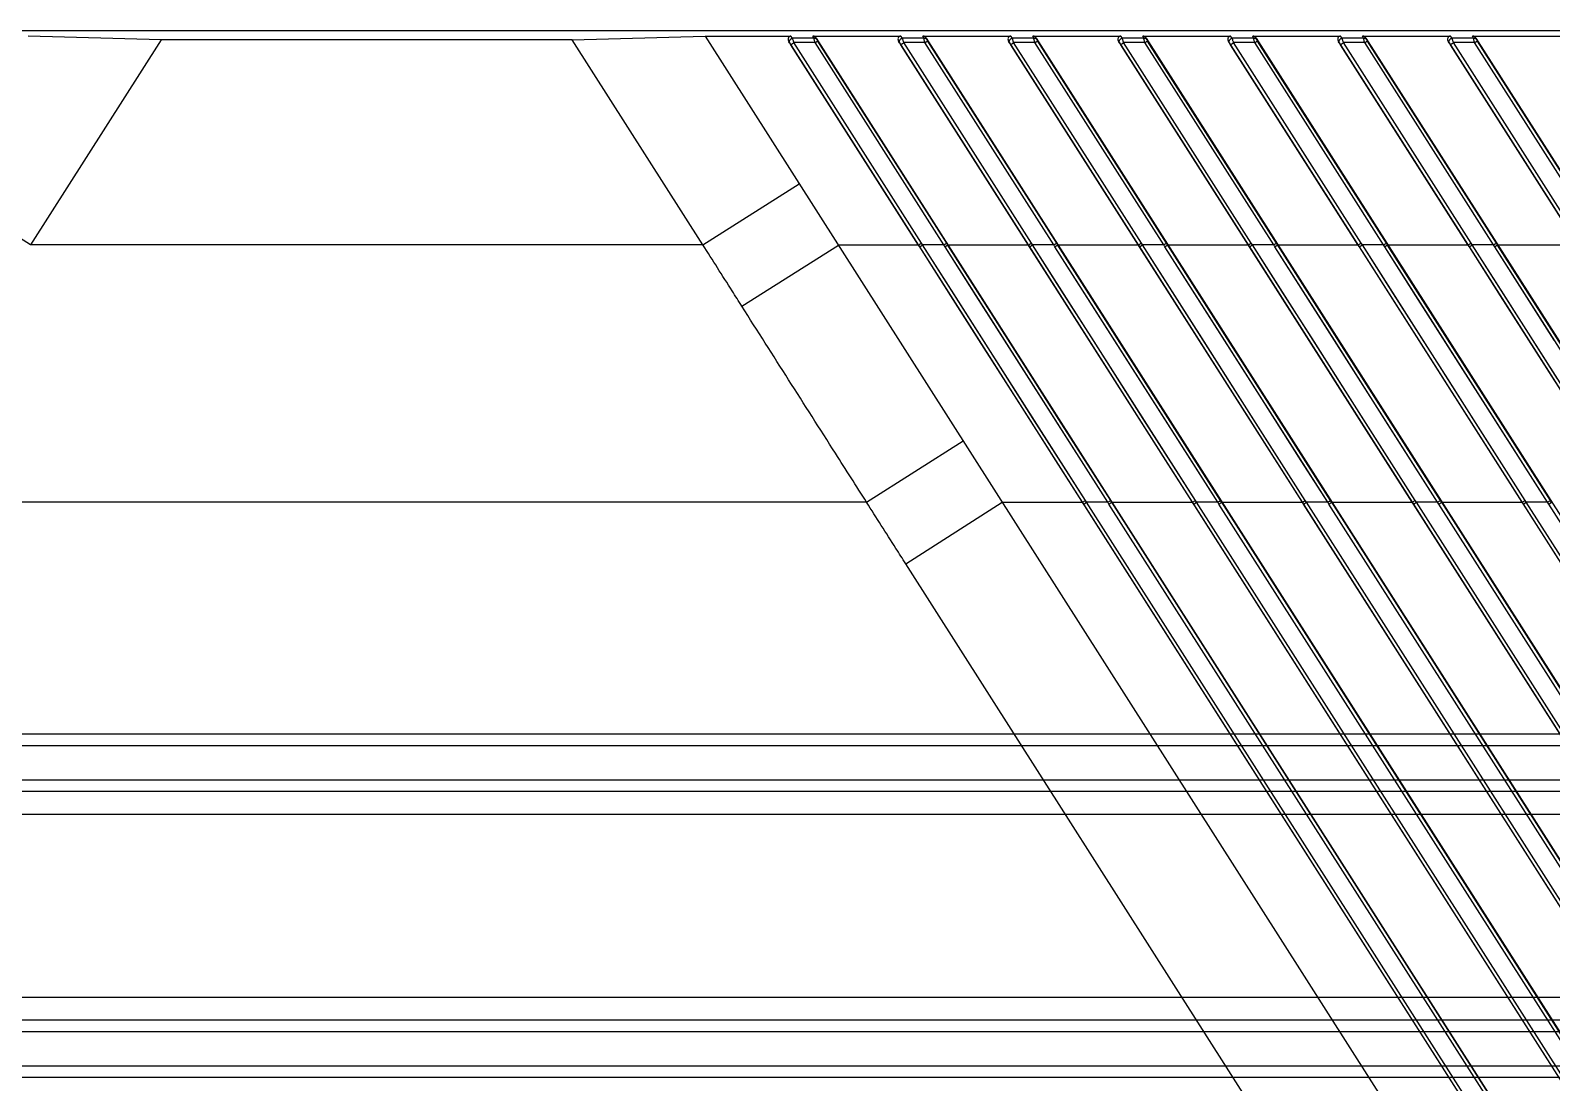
# Model space of a CAD drawing. Header units: millimetres. Extents: x 1409 to 26878, y 589 to 5187.
# Drawn here: x 17548.9 to 17681.8, y 3845.7 to 3937.6 of the extents above; entities that cross this region are included whole.
import ezdxf

# ---------------------------------------------------------------- set-up
doc = ezdxf.new("R2010")
doc.units = ezdxf.units.MM
doc.layers.add('02___PRT_ALL_AXES', color=7, linetype='Continuous')

# ---------------------------------------------------------------- blocks, each defined once
blk = doc.blocks.new('WRSF')
at = {"color": 114, "linetype": 'Continuous', "true_color": 0x139b48}
for p, q in [((12832.07, 6322.06), (12278.07, 6322.06)), ((12832.07, 6317.06), (12278.07, 6317.06)), ((12832.07, 6315.06), (12278.07, 6315.06)), ((12832.07, 6299.06), (12278.07, 6299.06)), ((12832.07, 6297.06), (12278.07, 6297.06)), ((12832.07, 6292.06), (12278.07, 6292.06))]:
    blk.add_line(p, q, dxfattribs=at)
at = {"layer": '02___PRT_ALL_AXES', "color": 114, "linetype": 'Continuous', "true_color": 0x139b48}
for p, q in [((12828.1, 6321.06), (12282.04, 6321.06)), ((12828.1, 6318.06), (12282.04, 6318.06)), ((12828.1, 6296.06), (12282.04, 6296.06)), ((12828.1, 6293.06), (12282.04, 6293.06))]:
    blk.add_line(p, q, dxfattribs=at)
blk = doc.blocks.new('*U71')
blk.add_blockref('WRSF', (-12547.57, -6214.33))
blk = doc.blocks.new('*U72')
at = {"color": 0, "linetype": 'ByBlock', "lineweight": -2, "transparency": 16777216}
blk.add_blockref('*U71', (2400, 0), dxfattribs=at)
blk = doc.blocks.new('1111')
at = {"color": 7, "linetype": 'Continuous'}
for p, q in [((16002.78, 7051.63), (16602.78, 7051.63)), ((16358.16, 7050.82), (16346.53, 7051.13)), ((16358.16, 7050.82), (16346.73, 7032.89)), ((16394.05, 7050.82), (16358.16, 7050.82)), ((16394.05, 7050.82), (16405.68, 7051.13)), ((16405.48, 7032.89), (16394.05, 7050.82)), ((16405.68, 7051.13), (16413.17, 7051.13)), ((16405.68, 7051.13), (16600.5, 6745.32)), ((16413, 7050.62), (16601.68, 6754.46)), ((16413.06, 7050.54), (16413, 7050.62)), ((16413.31, 7050.96), (16413.17, 7051.13)), ((16424.33, 7032.87), (16413.17, 7050.38)), ((16415.19, 7050.96), (16413.31, 7050.96)), ((16415.28, 7050.56), (16413.43, 7050.56)), ((16424.58, 7033.05), (16413.43, 7050.56)), ((16415.1, 7051.13), (16422.78, 7051.13)), ((16415.19, 7050.96), (16415.1, 7051.13)), ((16426.54, 7032.89), (16415.28, 7050.56)), ((16415.44, 7050.86), (16415.39, 7050.96)), ((16415.39, 7050.96), (16602.2, 6757.73)), ((16426.79, 7033.03), (16415.53, 7050.7)), ((16422.67, 7050.54), (16422.6, 7050.62)), ((16422.6, 7050.62), (16601.68, 6769.53)), ((16422.92, 7050.96), (16422.78, 7051.13)), ((16433.93, 7032.87), (16422.78, 7050.38)), ((16424.79, 7050.96), (16422.92, 7050.96)), ((16424.88, 7050.56), (16423.03, 7050.56)), ((16434.18, 7033.05), (16423.03, 7050.56)), ((16424.71, 7051.13), (16432.38, 7051.13)), ((16424.79, 7050.96), (16424.71, 7051.13)), ((16436.14, 7032.89), (16424.88, 7050.56)), ((16425.04, 7050.86), (16425, 7050.96)), ((16425, 7050.96), (16602.2, 6772.81)), ((16436.39, 7033.03), (16425.13, 7050.7)), ((16432.27, 7050.54), (16432.2, 7050.62)), ((16432.2, 7050.62), (16601.68, 6784.61)), ((16432.52, 7050.96), (16432.38, 7051.13)), ((16443.54, 7032.87), (16432.38, 7050.38)), ((16434.39, 7050.96), (16432.52, 7050.96)), ((16434.49, 7050.56), (16432.63, 7050.56)), ((16443.79, 7033.05), (16432.63, 7050.56)), ((16434.31, 7051.13), (16441.99, 7051.13)), ((16434.39, 7050.96), (16434.31, 7051.13)), ((16445.74, 7032.89), (16434.49, 7050.56)), ((16434.6, 7050.96), (16602.2, 6787.88)), ((16434.64, 7050.86), (16434.6, 7050.96)), ((16445.99, 7033.03), (16434.74, 7050.7)), ((16441.81, 7050.62), (16601.68, 6799.68)), ((16441.87, 7050.54), (16441.81, 7050.62)), ((16442.13, 7050.96), (16441.99, 7051.13)), ((16453.14, 7032.87), (16441.99, 7050.38)), ((16444, 7050.96), (16442.13, 7050.96)), ((16444.09, 7050.56), (16442.24, 7050.56)), ((16453.39, 7033.05), (16442.24, 7050.56)), ((16443.92, 7051.13), (16451.59, 7051.13)), ((16444, 7050.96), (16443.92, 7051.13)), ((16455.35, 7032.89), (16444.09, 7050.56)), ((16444.21, 7050.96), (16602.2, 6802.96)), ((16444.25, 7050.86), (16444.21, 7050.96)), ((16455.6, 7033.03), (16444.34, 7050.7)), ((16451.48, 7050.54), (16451.41, 7050.62)), ((16451.41, 7050.62), (16601.68, 6814.76)), ((16451.73, 7050.96), (16451.59, 7051.13)), ((16462.74, 7032.87), (16451.59, 7050.38)), ((16453.6, 7050.96), (16451.73, 7050.96)), ((16453.7, 7050.56), (16451.84, 7050.56)), ((16463, 7033.05), (16451.84, 7050.56)), ((16453.52, 7051.13), (16461.19, 7051.13)), ((16453.6, 7050.96), (16453.52, 7051.13)), ((16464.95, 7032.89), (16453.7, 7050.56)), ((16453.85, 7050.86), (16453.81, 7050.96)), ((16453.81, 7050.96), (16602.2, 6818.04)), ((16465.2, 7033.03), (16453.95, 7050.7)), ((16461.08, 7050.54), (16461.02, 7050.62)), ((16461.02, 7050.62), (16601.68, 6829.83)), ((16461.33, 7050.96), (16461.19, 7051.13)), ((16472.35, 7032.87), (16461.19, 7050.38)), ((16463.21, 7050.96), (16461.33, 7050.96)), ((16463.3, 7050.56), (16461.45, 7050.56)), ((16472.6, 7033.05), (16461.45, 7050.56)), ((16463.12, 7051.13), (16470.8, 7051.13)), ((16463.21, 7050.96), (16463.12, 7051.13)), ((16474.56, 7032.89), (16463.3, 7050.56)), ((16463.41, 7050.96), (16602.2, 6833.11)), ((16463.46, 7050.86), (16463.41, 7050.96)), ((16474.81, 7033.03), (16463.55, 7050.7)), ((16470.69, 7050.54), (16470.62, 7050.62)), ((16470.62, 7050.62), (16601.68, 6844.91)), ((16470.94, 7050.96), (16470.8, 7051.13)), ((16481.95, 7032.87), (16470.8, 7050.38)), ((16472.81, 7050.96), (16470.94, 7050.96)), ((16472.9, 7050.56), (16471.05, 7050.56)), ((16482.2, 7033.05), (16471.05, 7050.56)), ((16472.73, 7051.13), (16480.4, 7051.13)), ((16472.81, 7050.96), (16472.73, 7051.13)), ((16484.16, 7032.89), (16472.9, 7050.56)), ((16473.02, 7050.96), (16602.2, 6848.19)), ((16473.06, 7050.86), (16473.02, 7050.96)), ((16484.41, 7033.03), (16473.15, 7050.7)), ((16346.73, 7032.89), (16338.31, 7038.22)), ((16405.48, 7032.89), (16413.9, 7038.22)), ((16424.68, 7032.89), (16424.58, 7033.05)), ((16426.89, 7032.87), (16426.79, 7033.03)), ((16434.29, 7032.89), (16434.18, 7033.05)), ((16436.49, 7032.87), (16436.39, 7033.03)), ((16443.89, 7032.89), (16443.79, 7033.05)), ((16446.1, 7032.87), (16445.99, 7033.03)), ((16453.49, 7032.89), (16453.39, 7033.05)), ((16455.7, 7032.87), (16455.6, 7033.03)), ((16463.1, 7032.89), (16463, 7033.05)), ((16465.3, 7032.87), (16465.2, 7033.03)), ((16472.7, 7032.89), (16472.6, 7033.05)), ((16474.91, 7032.87), (16474.81, 7033.03)), ((16405.48, 7032.89), (16346.73, 7032.89)), ((16408.89, 7027.52), (16417.32, 7032.86)), ((16424.31, 7032.86), (16417.32, 7032.86)), ((16424.31, 7032.86), (16424.33, 7032.87)), ((16424.43, 7032.71), (16424.33, 7032.87)), ((16438.65, 7010.39), (16424.43, 7032.71)), ((16427.15, 7028.45), (16424.43, 7032.71)), ((16426.54, 7032.89), (16424.68, 7032.89)), ((16438.9, 7010.55), (16424.68, 7032.89)), ((16427.4, 7028.62), (16424.68, 7032.89)), ((16426.64, 7032.73), (16426.54, 7032.89)), ((16440.86, 7010.39), (16426.64, 7032.73)), ((16429.37, 7028.44), (16426.64, 7032.73)), ((16426.92, 7032.86), (16426.89, 7032.87)), ((16441.11, 7010.55), (16426.89, 7032.87)), ((16429.62, 7028.59), (16426.89, 7032.87)), ((16433.92, 7032.86), (16426.92, 7032.86)), ((16433.92, 7032.86), (16433.93, 7032.87)), ((16434.03, 7032.71), (16433.93, 7032.87)), ((16448.26, 7010.39), (16434.03, 7032.71)), ((16436.75, 7028.45), (16434.03, 7032.71)), ((16436.14, 7032.89), (16434.29, 7032.89)), ((16448.51, 7010.55), (16434.29, 7032.89)), ((16437, 7028.62), (16434.29, 7032.89)), ((16436.24, 7032.73), (16436.14, 7032.89)), ((16450.46, 7010.39), (16436.24, 7032.73)), ((16438.97, 7028.44), (16436.24, 7032.73)), ((16436.52, 7032.86), (16436.49, 7032.87)), ((16450.71, 7010.55), (16436.49, 7032.87)), ((16439.22, 7028.59), (16436.49, 7032.87)), ((16443.52, 7032.86), (16436.52, 7032.86)), ((16443.52, 7032.86), (16443.54, 7032.87)), ((16443.64, 7032.71), (16443.54, 7032.87)), ((16457.86, 7010.39), (16443.64, 7032.71)), ((16446.36, 7028.45), (16443.64, 7032.71)), ((16445.74, 7032.89), (16443.89, 7032.89)), ((16449.06, 7024.76), (16443.89, 7032.89)), ((16458.11, 7010.55), (16443.89, 7032.89)), ((16445.85, 7032.73), (16445.74, 7032.89)), ((16460.07, 7010.39), (16445.85, 7032.73)), ((16448.58, 7028.44), (16445.85, 7032.73)), ((16446.13, 7032.86), (16446.1, 7032.87)), ((16460.32, 7010.55), (16446.1, 7032.87)), ((16451.3, 7024.71), (16446.1, 7032.87)), ((16453.12, 7032.86), (16446.13, 7032.86)), ((16453.12, 7032.86), (16453.14, 7032.87)), ((16453.24, 7032.71), (16453.14, 7032.87)), ((16458.41, 7024.59), (16453.24, 7032.71)), ((16467.46, 7010.39), (16453.24, 7032.71)), ((16455.35, 7032.89), (16453.49, 7032.89)), ((16467.72, 7010.55), (16453.49, 7032.89)), ((16456.21, 7028.62), (16453.49, 7032.89)), ((16455.45, 7032.73), (16455.35, 7032.89)), ((16469.67, 7010.39), (16455.45, 7032.73)), ((16460.65, 7024.56), (16455.45, 7032.73)), ((16455.73, 7032.86), (16455.7, 7032.87)), ((16469.92, 7010.55), (16455.7, 7032.87)), ((16460.9, 7024.71), (16455.7, 7032.87)), ((16462.73, 7032.86), (16455.73, 7032.86)), ((16462.73, 7032.86), (16462.74, 7032.87)), ((16462.85, 7032.71), (16462.74, 7032.87)), ((16468.02, 7024.59), (16462.85, 7032.71)), ((16477.07, 7010.39), (16462.85, 7032.71)), ((16464.95, 7032.89), (16463.1, 7032.89)), ((16477.32, 7010.55), (16463.1, 7032.89)), ((16465.82, 7028.62), (16463.1, 7032.89)), ((16465.05, 7032.73), (16464.95, 7032.89)), ((16479.27, 7010.39), (16465.05, 7032.73)), ((16467.78, 7028.44), (16465.05, 7032.73)), ((16465.34, 7032.86), (16465.3, 7032.87)), ((16479.53, 7010.55), (16465.3, 7032.87)), ((16470.5, 7024.71), (16465.3, 7032.87)), ((16472.33, 7032.86), (16465.34, 7032.86)), ((16472.33, 7032.86), (16472.35, 7032.87)), ((16472.45, 7032.71), (16472.35, 7032.87)), ((16486.67, 7010.39), (16472.45, 7032.71)), ((16475.17, 7028.45), (16472.45, 7032.71)), ((16474.56, 7032.89), (16472.7, 7032.89)), ((16486.92, 7010.55), (16472.7, 7032.89)), ((16475.42, 7028.62), (16472.7, 7032.89)), ((16474.66, 7032.73), (16474.56, 7032.89)), ((16488.88, 7010.39), (16474.66, 7032.73)), ((16479.86, 7024.56), (16474.66, 7032.73)), ((16474.94, 7032.86), (16474.91, 7032.87)), ((16489.13, 7010.55), (16474.91, 7032.87)), ((16480.11, 7024.71), (16474.91, 7032.87)), ((16481.94, 7032.86), (16474.94, 7032.86)), ((16429.6, 7024.59), (16427.15, 7028.45)), ((16429.86, 7024.76), (16427.4, 7028.62)), ((16431.84, 7024.56), (16429.37, 7028.44)), ((16434.38, 7021.11), (16429.62, 7028.59)), ((16441.49, 7021), (16436.75, 7028.45)), ((16439.46, 7024.76), (16437, 7028.62)), ((16443.74, 7020.96), (16438.97, 7028.44)), ((16443.99, 7021.11), (16439.22, 7028.59)), ((16451.1, 7021), (16446.36, 7028.45)), ((16451.04, 7024.56), (16448.58, 7028.44)), ((16458.67, 7024.76), (16456.21, 7028.62)), ((16470.56, 7021.17), (16465.82, 7028.62)), ((16472.55, 7020.96), (16467.78, 7028.44)), ((16479.91, 7021), (16475.17, 7028.45)), ((16480.16, 7021.17), (16475.42, 7028.62)), ((16434.1, 7017.53), (16429.6, 7024.59)), ((16434.35, 7017.7), (16429.86, 7024.76)), ((16436.34, 7017.48), (16431.84, 7024.56)), ((16443.96, 7017.7), (16439.46, 7024.76)), ((16453.56, 7017.7), (16449.06, 7024.76)), ((16453.34, 7020.96), (16451.04, 7024.56)), ((16453.59, 7021.11), (16451.3, 7024.71)), ((16462.91, 7017.53), (16458.41, 7024.59)), ((16463.17, 7017.7), (16458.67, 7024.76)), ((16465.15, 7017.48), (16460.65, 7024.56)), ((16465.41, 7017.64), (16460.9, 7024.71)), ((16472.52, 7017.53), (16468.02, 7024.59)), ((16472.8, 7021.11), (16470.5, 7024.71)), ((16436.59, 7017.64), (16434.38, 7021.11)), ((16445.93, 7014.04), (16441.49, 7021)), ((16448.41, 7014.17), (16443.99, 7021.11)), ((16453.31, 7017.53), (16451.1, 7021)), ((16455.8, 7017.64), (16453.59, 7021.11)), ((16472.77, 7017.7), (16470.56, 7021.17)), ((16477.22, 7014.17), (16472.8, 7021.11)), ((16448.16, 7014.01), (16443.74, 7020.96)), ((16457.76, 7014.01), (16453.34, 7020.96)), ((16474.76, 7017.48), (16472.55, 7020.96)), ((16436.33, 7014.04), (16434.1, 7017.53)), ((16438.9, 7010.55), (16434.35, 7017.7)), ((16438.55, 7014.01), (16436.34, 7017.48)), ((16441.11, 7010.55), (16436.59, 7017.64)), ((16448.51, 7010.55), (16443.96, 7017.7)), ((16457.86, 7010.39), (16453.31, 7017.53)), ((16458.11, 7010.55), (16453.56, 7017.7)), ((16460.32, 7010.55), (16455.8, 7017.64)), ((16467.46, 7010.39), (16462.91, 7017.53)), ((16467.72, 7010.55), (16463.17, 7017.7)), ((16469.67, 7010.39), (16465.15, 7017.48)), ((16469.92, 7010.55), (16465.41, 7017.64)), ((16477.07, 7010.39), (16472.52, 7017.53)), ((16477.32, 7010.55), (16472.77, 7017.7)), ((16479.27, 7010.39), (16474.76, 7017.48)), ((16419.79, 7010.39), (16428.21, 7015.76)), ((16438.65, 7010.39), (16436.33, 7014.04)), ((16440.86, 7010.39), (16438.55, 7014.01)), ((16448.26, 7010.39), (16445.93, 7014.04)), ((16450.46, 7010.39), (16448.16, 7014.01)), ((16450.71, 7010.55), (16448.41, 7014.17)), ((16460.07, 7010.39), (16457.76, 7014.01)), ((16479.53, 7010.55), (16477.22, 7014.17)), ((16419.79, 7010.39), (16332.42, 7010.39)), ((16423.21, 7005.02), (16431.63, 7010.39)), ((16431.63, 7010.39), (16438.65, 7010.39)), ((16438.65, 7010.39), (16438.9, 7010.55)), ((16438.75, 7010.23), (16438.65, 7010.39)), ((16438.75, 7010.23), (16439.01, 7010.39)), ((16439.01, 7010.39), (16438.9, 7010.55)), ((16440.86, 7010.39), (16439.01, 7010.39)), ((16561.54, 6818.05), (16439.01, 7010.39)), ((16440.86, 7010.39), (16441.11, 7010.55)), ((16440.96, 7010.23), (16440.86, 7010.39)), ((16440.96, 7010.23), (16441.21, 7010.39)), ((16441.21, 7010.39), (16441.11, 7010.55)), ((16441.21, 7010.39), (16448.26, 7010.39)), ((16561.54, 6821.52), (16441.21, 7010.39)), ((16448.26, 7010.39), (16448.51, 7010.55)), ((16448.36, 7010.23), (16448.26, 7010.39)), ((16448.36, 7010.23), (16448.61, 7010.39)), ((16448.61, 7010.39), (16448.51, 7010.55)), ((16450.46, 7010.39), (16448.61, 7010.39)), ((16561.54, 6833.13), (16448.61, 7010.39)), ((16450.46, 7010.39), (16450.71, 7010.55)), ((16450.57, 7010.23), (16450.46, 7010.39)), ((16450.57, 7010.23), (16450.82, 7010.39)), ((16450.82, 7010.39), (16450.71, 7010.55)), ((16450.82, 7010.39), (16457.86, 7010.39)), ((16561.54, 6836.59), (16450.82, 7010.39)), ((16457.86, 7010.39), (16458.11, 7010.55)), ((16457.96, 7010.23), (16457.86, 7010.39)), ((16457.96, 7010.23), (16458.21, 7010.39)), ((16458.21, 7010.39), (16458.11, 7010.55)), ((16460.07, 7010.39), (16458.21, 7010.39)), ((16561.54, 6848.2), (16458.21, 7010.39)), ((16460.07, 7010.39), (16460.32, 7010.55)), ((16460.17, 7010.23), (16460.07, 7010.39)), ((16460.17, 7010.23), (16460.42, 7010.39)), ((16460.42, 7010.39), (16460.32, 7010.55)), ((16460.42, 7010.39), (16467.46, 7010.39)), ((16561.54, 6851.67), (16460.42, 7010.39)), ((16467.46, 7010.39), (16467.72, 7010.55)), ((16467.57, 7010.23), (16467.46, 7010.39)), ((16467.57, 7010.23), (16467.82, 7010.39)), ((16467.82, 7010.39), (16467.72, 7010.55)), ((16469.67, 7010.39), (16467.82, 7010.39)), ((16561.54, 6863.28), (16467.82, 7010.39)), ((16469.67, 7010.39), (16469.92, 7010.55)), ((16469.77, 7010.23), (16469.67, 7010.39)), ((16469.77, 7010.23), (16470.03, 7010.39)), ((16470.03, 7010.39), (16469.92, 7010.55)), ((16470.03, 7010.39), (16477.07, 7010.39)), ((16561.54, 6866.74), (16470.03, 7010.39)), ((16477.07, 7010.39), (16477.32, 7010.55)), ((16477.17, 7010.23), (16477.07, 7010.39)), ((16477.17, 7010.23), (16477.42, 7010.39)), ((16477.42, 7010.39), (16477.32, 7010.55)), ((16479.27, 7010.39), (16477.42, 7010.39)), ((16561.54, 6878.36), (16477.42, 7010.39)), ((16479.27, 7010.39), (16479.53, 7010.55)), ((16479.38, 7010.23), (16479.27, 7010.39)), ((16479.38, 7010.23), (16479.63, 7010.39)), ((16479.63, 7010.39), (16479.53, 7010.55)), ((16561.29, 6817.89), (16438.75, 7010.23)), ((16561.29, 6821.36), (16440.96, 7010.23)), ((16561.29, 6832.97), (16448.36, 7010.23)), ((16561.29, 6836.43), (16450.57, 7010.23)), ((16561.29, 6848.04), (16457.96, 7010.23)), ((16561.29, 6851.51), (16460.17, 7010.23)), ((16561.29, 6863.12), (16467.57, 7010.23)), ((16561.29, 6866.58), (16469.77, 7010.23)), ((16561.29, 6878.19), (16477.17, 7010.23)), ((16561.29, 6881.66), (16479.38, 7010.23)), ((16553.11, 6801.11), (16423.21, 7005.02))]:
    blk.add_line(p, q, dxfattribs=at)
for centre, major_axis, ratio, start_param, end_param in [((16413.26, 7050.77), (-0.234, 0.314), 0.765335, -0.518828, 1.474543), ((16415.15, 7050.77), (-0.149, 0.341), 0.805684, -1.379657, -0.33903), ((16422.86, 7050.77), (-0.234, 0.314), 0.765335, -0.518828, 1.474543), ((16424.76, 7050.77), (-0.149, 0.341), 0.805684, -1.379657, -0.33903), ((16432.47, 7050.77), (-0.234, 0.314), 0.765335, -0.518828, 1.474543), ((16434.36, 7050.77), (-0.149, 0.341), 0.805684, -1.379657, -0.33903), ((16442.07, 7050.77), (-0.234, 0.314), 0.765335, -0.518828, 1.474543), ((16443.96, 7050.77), (-0.149, 0.341), 0.805684, -1.379657, -0.33903), ((16451.67, 7050.77), (-0.234, 0.314), 0.765335, -0.518828, 1.474543), ((16453.57, 7050.77), (-0.149, 0.341), 0.805684, -1.379657, -0.33903), ((16461.28, 7050.77), (-0.234, 0.314), 0.765335, -0.518828, 1.474543), ((16463.17, 7050.77), (-0.149, 0.341), 0.805684, -1.379657, -0.33903), ((16470.88, 7050.77), (-0.234, 0.314), 0.765335, -0.518828, 1.474543), ((16472.78, 7050.77), (-0.149, 0.341), 0.805684, -1.379657, -0.33903)]:
    blk.add_ellipse(centre, major_axis=major_axis, ratio=ratio, start_param=start_param, end_param=end_param, dxfattribs=at)
for points, knots in [([(16413.06, 7050.54), (16413.05, 7050.56), (16413.04, 7050.6), (16413.04, 7050.66), (16413.05, 7050.73), (16413.08, 7050.79), (16413.12, 7050.85), (16413.18, 7050.9), (16413.24, 7050.94), (16413.29, 7050.95), (16413.31, 7050.96)], [0, 0, 0, 0, 0.108446, 0.222206, 0.342834, 0.470077, 0.602232, 0.736634, 0.870191, 1, 1, 1, 1]), ([(16413.17, 7050.38), (16413.16, 7050.4), (16413.14, 7050.43), (16413.11, 7050.47), (16413.09, 7050.51), (16413.07, 7050.53), (16413.06, 7050.54)], [0, 0, 0, 0, 0.283805, 0.553751, 0.79746, 1, 1, 1, 1]), ([(16413.17, 7050.38), (16413.17, 7050.38), (16413.17, 7050.38), (16413.18, 7050.39), (16413.18, 7050.39), (16413.19, 7050.4), (16413.2, 7050.4), (16413.21, 7050.41), (16413.22, 7050.42), (16413.24, 7050.43), (16413.26, 7050.45), (16413.29, 7050.47), (16413.33, 7050.5), (16413.38, 7050.53), (16413.41, 7050.55), (16413.43, 7050.56)], [0, 0, 0, 0, 0.005447, 0.012949, 0.034183, 0.063671, 0.101187, 0.146426, 0.199004, 0.258449, 0.324251, 0.472521, 0.638548, 0.816504, 1, 1, 1, 1]), ([(16413.43, 7050.56), (16413.42, 7050.6), (16413.4, 7050.67), (16413.37, 7050.78), (16413.34, 7050.88), (16413.32, 7050.93), (16413.31, 7050.96)], [0, 0, 0, 0, 0.294855, 0.570015, 0.8099, 1, 1, 1, 1]), ([(16415.19, 7050.96), (16415.21, 7050.96), (16415.26, 7050.96), (16415.33, 7050.95), (16415.39, 7050.91), (16415.42, 7050.88), (16415.44, 7050.86)], [0, 0, 0, 0, 0.266688, 0.522215, 0.765823, 1, 1, 1, 1]), ([(16415.28, 7050.56), (16415.27, 7050.6), (16415.25, 7050.67), (16415.22, 7050.78), (16415.2, 7050.86), (16415.19, 7050.92), (16415.19, 7050.95), (16415.19, 7050.96)], [0, 0, 0, 0, 0.296022, 0.572054, 0.811812, 0.913254, 1, 1, 1, 1]), ([(16415.28, 7050.56), (16415.29, 7050.57), (16415.32, 7050.59), (16415.37, 7050.61), (16415.41, 7050.64), (16415.44, 7050.66), (16415.46, 7050.67), (16415.48, 7050.68), (16415.49, 7050.68), (16415.5, 7050.69), (16415.51, 7050.7), (16415.52, 7050.7), (16415.53, 7050.7), (16415.53, 7050.7), (16415.53, 7050.7), (16415.53, 7050.7)], [0, 0, 0, 0, 0.185904, 0.364799, 0.530709, 0.67822, 0.743524, 0.802455, 0.854544, 0.899355, 0.936537, 0.96581, 0.98697, 0.994492, 1, 1, 1, 1]), ([(16415.53, 7050.7), (16415.52, 7050.72), (16415.5, 7050.75), (16415.48, 7050.79), (16415.46, 7050.82), (16415.44, 7050.85), (16415.44, 7050.86), (16415.44, 7050.86)], [0, 0, 0, 0, 0.288365, 0.562002, 0.805684, 0.910388, 1, 1, 1, 1]), ([(16422.67, 7050.54), (16422.66, 7050.56), (16422.64, 7050.6), (16422.64, 7050.66), (16422.65, 7050.73), (16422.68, 7050.79), (16422.73, 7050.85), (16422.78, 7050.9), (16422.85, 7050.94), (16422.89, 7050.95), (16422.92, 7050.96)], [0, 0, 0, 0, 0.108446, 0.222206, 0.342834, 0.470077, 0.602232, 0.736634, 0.870191, 1, 1, 1, 1]), ([(16422.78, 7050.38), (16422.77, 7050.4), (16422.75, 7050.43), (16422.72, 7050.47), (16422.69, 7050.51), (16422.67, 7050.53), (16422.67, 7050.54)], [0, 0, 0, 0, 0.283805, 0.553751, 0.79746, 1, 1, 1, 1]), ([(16422.78, 7050.38), (16422.78, 7050.38), (16422.78, 7050.38), (16422.78, 7050.39), (16422.79, 7050.39), (16422.79, 7050.4), (16422.8, 7050.4), (16422.81, 7050.41), (16422.83, 7050.42), (16422.84, 7050.43), (16422.86, 7050.45), (16422.9, 7050.47), (16422.94, 7050.5), (16422.98, 7050.53), (16423.01, 7050.55), (16423.03, 7050.56)], [0, 0, 0, 0, 0.005447, 0.012949, 0.034183, 0.063671, 0.101187, 0.146426, 0.199004, 0.258449, 0.324251, 0.472521, 0.638548, 0.816504, 1, 1, 1, 1]), ([(16423.03, 7050.56), (16423.02, 7050.6), (16423, 7050.67), (16422.97, 7050.78), (16422.94, 7050.88), (16422.93, 7050.93), (16422.92, 7050.96)], [0, 0, 0, 0, 0.294855, 0.570015, 0.8099, 1, 1, 1, 1]), ([(16424.79, 7050.96), (16424.81, 7050.96), (16424.86, 7050.96), (16424.93, 7050.95), (16425, 7050.91), (16425.03, 7050.88), (16425.04, 7050.86)], [0, 0, 0, 0, 0.266688, 0.522215, 0.765823, 1, 1, 1, 1]), ([(16424.88, 7050.56), (16424.87, 7050.6), (16424.85, 7050.67), (16424.83, 7050.78), (16424.81, 7050.86), (16424.8, 7050.92), (16424.79, 7050.95), (16424.79, 7050.96)], [0, 0, 0, 0, 0.296022, 0.572054, 0.811812, 0.913254, 1, 1, 1, 1]), ([(16424.88, 7050.56), (16424.9, 7050.57), (16424.93, 7050.59), (16424.97, 7050.61), (16425.01, 7050.64), (16425.04, 7050.66), (16425.07, 7050.67), (16425.08, 7050.68), (16425.1, 7050.68), (16425.11, 7050.69), (16425.12, 7050.7), (16425.12, 7050.7), (16425.13, 7050.7), (16425.13, 7050.7), (16425.13, 7050.7), (16425.13, 7050.7)], [0, 0, 0, 0, 0.185904, 0.364799, 0.530709, 0.67822, 0.743524, 0.802455, 0.854544, 0.899355, 0.936537, 0.96581, 0.98697, 0.994492, 1, 1, 1, 1]), ([(16425.13, 7050.7), (16425.12, 7050.72), (16425.11, 7050.75), (16425.08, 7050.79), (16425.06, 7050.82), (16425.05, 7050.85), (16425.04, 7050.86), (16425.04, 7050.86)], [0, 0, 0, 0, 0.288365, 0.562002, 0.805684, 0.910388, 1, 1, 1, 1]), ([(16432.27, 7050.54), (16432.26, 7050.56), (16432.25, 7050.6), (16432.24, 7050.66), (16432.26, 7050.73), (16432.29, 7050.79), (16432.33, 7050.85), (16432.39, 7050.9), (16432.45, 7050.94), (16432.5, 7050.95), (16432.52, 7050.96)], [0, 0, 0, 0, 0.108446, 0.222206, 0.342834, 0.470077, 0.602232, 0.736634, 0.870191, 1, 1, 1, 1]), ([(16432.38, 7050.38), (16432.37, 7050.4), (16432.35, 7050.43), (16432.32, 7050.47), (16432.3, 7050.51), (16432.28, 7050.53), (16432.27, 7050.54)], [0, 0, 0, 0, 0.283805, 0.553751, 0.79746, 1, 1, 1, 1]), ([(16432.38, 7050.38), (16432.38, 7050.38), (16432.38, 7050.38), (16432.39, 7050.39), (16432.39, 7050.39), (16432.4, 7050.4), (16432.41, 7050.4), (16432.42, 7050.41), (16432.43, 7050.42), (16432.44, 7050.43), (16432.47, 7050.45), (16432.5, 7050.47), (16432.54, 7050.5), (16432.59, 7050.53), (16432.62, 7050.55), (16432.63, 7050.56)], [0, 0, 0, 0, 0.005447, 0.012949, 0.034183, 0.063671, 0.101187, 0.146426, 0.199004, 0.258449, 0.324251, 0.472521, 0.638548, 0.816504, 1, 1, 1, 1]), ([(16432.63, 7050.56), (16432.62, 7050.6), (16432.6, 7050.67), (16432.57, 7050.78), (16432.55, 7050.88), (16432.53, 7050.93), (16432.52, 7050.96)], [0, 0, 0, 0, 0.294855, 0.570015, 0.8099, 1, 1, 1, 1]), ([(16434.39, 7050.96), (16434.42, 7050.96), (16434.47, 7050.96), (16434.54, 7050.95), (16434.6, 7050.91), (16434.63, 7050.88), (16434.64, 7050.86)], [0, 0, 0, 0, 0.266688, 0.522215, 0.765823, 1, 1, 1, 1]), ([(16434.49, 7050.56), (16434.48, 7050.6), (16434.46, 7050.67), (16434.43, 7050.78), (16434.41, 7050.86), (16434.4, 7050.92), (16434.4, 7050.95), (16434.39, 7050.96)], [0, 0, 0, 0, 0.296022, 0.572054, 0.811812, 0.913254, 1, 1, 1, 1]), ([(16434.49, 7050.56), (16434.5, 7050.57), (16434.53, 7050.59), (16434.58, 7050.61), (16434.62, 7050.64), (16434.65, 7050.66), (16434.67, 7050.67), (16434.69, 7050.68), (16434.7, 7050.68), (16434.71, 7050.69), (16434.72, 7050.7), (16434.73, 7050.7), (16434.73, 7050.7), (16434.74, 7050.7), (16434.74, 7050.7), (16434.74, 7050.7)], [0, 0, 0, 0, 0.185904, 0.364799, 0.530709, 0.67822, 0.743524, 0.802455, 0.854544, 0.899355, 0.936537, 0.96581, 0.98697, 0.994492, 1, 1, 1, 1]), ([(16434.74, 7050.7), (16434.73, 7050.72), (16434.71, 7050.75), (16434.68, 7050.79), (16434.67, 7050.82), (16434.65, 7050.85), (16434.65, 7050.86), (16434.64, 7050.86)], [0, 0, 0, 0, 0.288365, 0.562002, 0.805684, 0.910388, 1, 1, 1, 1]), ([(16441.87, 7050.54), (16441.86, 7050.56), (16441.85, 7050.6), (16441.85, 7050.66), (16441.86, 7050.73), (16441.89, 7050.79), (16441.94, 7050.85), (16441.99, 7050.9), (16442.06, 7050.94), (16442.1, 7050.95), (16442.13, 7050.96)], [0, 0, 0, 0, 0.108446, 0.222206, 0.342834, 0.470077, 0.602232, 0.736634, 0.870191, 1, 1, 1, 1]), ([(16441.99, 7050.38), (16441.98, 7050.4), (16441.96, 7050.43), (16441.93, 7050.47), (16441.9, 7050.51), (16441.88, 7050.53), (16441.87, 7050.54)], [0, 0, 0, 0, 0.283805, 0.553751, 0.79746, 1, 1, 1, 1]), ([(16441.99, 7050.38), (16441.99, 7050.38), (16441.99, 7050.38), (16441.99, 7050.39), (16441.99, 7050.39), (16442, 7050.4), (16442.01, 7050.4), (16442.02, 7050.41), (16442.03, 7050.42), (16442.05, 7050.43), (16442.07, 7050.45), (16442.1, 7050.47), (16442.15, 7050.5), (16442.19, 7050.53), (16442.22, 7050.55), (16442.24, 7050.56)], [0, 0, 0, 0, 0.005447, 0.012949, 0.034183, 0.063671, 0.101187, 0.146426, 0.199004, 0.258449, 0.324251, 0.472521, 0.638548, 0.816504, 1, 1, 1, 1]), ([(16442.24, 7050.56), (16442.23, 7050.6), (16442.21, 7050.67), (16442.18, 7050.78), (16442.15, 7050.88), (16442.13, 7050.93), (16442.13, 7050.96)], [0, 0, 0, 0, 0.294855, 0.570015, 0.8099, 1, 1, 1, 1]), ([(16444, 7050.96), (16444.02, 7050.96), (16444.07, 7050.96), (16444.14, 7050.95), (16444.2, 7050.91), (16444.24, 7050.88), (16444.25, 7050.86)], [0, 0, 0, 0, 0.266688, 0.522215, 0.765823, 1, 1, 1, 1]), ([(16444.09, 7050.56), (16444.08, 7050.6), (16444.06, 7050.67), (16444.04, 7050.78), (16444.02, 7050.86), (16444, 7050.92), (16444, 7050.95), (16444, 7050.96)], [0, 0, 0, 0, 0.296022, 0.572054, 0.811812, 0.913254, 1, 1, 1, 1]), ([(16444.09, 7050.56), (16444.11, 7050.57), (16444.14, 7050.59), (16444.18, 7050.61), (16444.22, 7050.64), (16444.25, 7050.66), (16444.28, 7050.67), (16444.29, 7050.68), (16444.3, 7050.68), (16444.32, 7050.69), (16444.32, 7050.7), (16444.33, 7050.7), (16444.34, 7050.7), (16444.34, 7050.7), (16444.34, 7050.7), (16444.34, 7050.7)], [0, 0, 0, 0, 0.185904, 0.364799, 0.530709, 0.67822, 0.743524, 0.802455, 0.854544, 0.899355, 0.936537, 0.96581, 0.98697, 0.994492, 1, 1, 1, 1]), ([(16444.34, 7050.7), (16444.33, 7050.72), (16444.31, 7050.75), (16444.29, 7050.79), (16444.27, 7050.82), (16444.26, 7050.85), (16444.25, 7050.86), (16444.25, 7050.86)], [0, 0, 0, 0, 0.288365, 0.562002, 0.805684, 0.910388, 1, 1, 1, 1]), ([(16451.48, 7050.54), (16451.47, 7050.56), (16451.45, 7050.6), (16451.45, 7050.66), (16451.47, 7050.73), (16451.5, 7050.79), (16451.54, 7050.85), (16451.6, 7050.9), (16451.66, 7050.94), (16451.71, 7050.95), (16451.73, 7050.96)], [0, 0, 0, 0, 0.108446, 0.222206, 0.342834, 0.470077, 0.602232, 0.736634, 0.870191, 1, 1, 1, 1]), ([(16451.59, 7050.38), (16451.58, 7050.4), (16451.56, 7050.43), (16451.53, 7050.47), (16451.5, 7050.51), (16451.49, 7050.53), (16451.48, 7050.54)], [0, 0, 0, 0, 0.283805, 0.553751, 0.79746, 1, 1, 1, 1]), ([(16451.59, 7050.38), (16451.59, 7050.38), (16451.59, 7050.38), (16451.59, 7050.39), (16451.6, 7050.39), (16451.6, 7050.4), (16451.61, 7050.4), (16451.62, 7050.41), (16451.64, 7050.42), (16451.65, 7050.43), (16451.68, 7050.45), (16451.71, 7050.47), (16451.75, 7050.5), (16451.8, 7050.53), (16451.83, 7050.55), (16451.84, 7050.56)], [0, 0, 0, 0, 0.005447, 0.012949, 0.034183, 0.063671, 0.101187, 0.146426, 0.199004, 0.258449, 0.324251, 0.472521, 0.638548, 0.816504, 1, 1, 1, 1]), ([(16451.84, 7050.56), (16451.83, 7050.6), (16451.81, 7050.67), (16451.78, 7050.78), (16451.76, 7050.88), (16451.74, 7050.93), (16451.73, 7050.96)], [0, 0, 0, 0, 0.294855, 0.570015, 0.8099, 1, 1, 1, 1]), ([(16453.6, 7050.96), (16453.63, 7050.96), (16453.68, 7050.96), (16453.75, 7050.95), (16453.81, 7050.91), (16453.84, 7050.88), (16453.85, 7050.86)], [0, 0, 0, 0, 0.266688, 0.522215, 0.765823, 1, 1, 1, 1]), ([(16453.7, 7050.56), (16453.69, 7050.6), (16453.67, 7050.67), (16453.64, 7050.78), (16453.62, 7050.86), (16453.61, 7050.92), (16453.6, 7050.95), (16453.6, 7050.96)], [0, 0, 0, 0, 0.296022, 0.572054, 0.811812, 0.913254, 1, 1, 1, 1]), ([(16453.7, 7050.56), (16453.71, 7050.57), (16453.74, 7050.59), (16453.78, 7050.61), (16453.83, 7050.64), (16453.86, 7050.66), (16453.88, 7050.67), (16453.89, 7050.68), (16453.91, 7050.68), (16453.92, 7050.69), (16453.93, 7050.7), (16453.94, 7050.7), (16453.94, 7050.7), (16453.94, 7050.7), (16453.95, 7050.7), (16453.95, 7050.7)], [0, 0, 0, 0, 0.185904, 0.364799, 0.530709, 0.67822, 0.743524, 0.802455, 0.854544, 0.899355, 0.936537, 0.96581, 0.98697, 0.994492, 1, 1, 1, 1]), ([(16453.95, 7050.7), (16453.94, 7050.72), (16453.92, 7050.75), (16453.89, 7050.79), (16453.87, 7050.82), (16453.86, 7050.85), (16453.86, 7050.86), (16453.85, 7050.86)], [0, 0, 0, 0, 0.288365, 0.562002, 0.805684, 0.910388, 1, 1, 1, 1]), ([(16461.08, 7050.54), (16461.07, 7050.56), (16461.06, 7050.6), (16461.06, 7050.66), (16461.07, 7050.73), (16461.1, 7050.79), (16461.14, 7050.85), (16461.2, 7050.9), (16461.26, 7050.94), (16461.31, 7050.95), (16461.33, 7050.96)], [0, 0, 0, 0, 0.108446, 0.222206, 0.342834, 0.470077, 0.602232, 0.736634, 0.870191, 1, 1, 1, 1]), ([(16461.19, 7050.38), (16461.18, 7050.4), (16461.16, 7050.43), (16461.13, 7050.47), (16461.11, 7050.51), (16461.09, 7050.53), (16461.08, 7050.54)], [0, 0, 0, 0, 0.283805, 0.553751, 0.79746, 1, 1, 1, 1]), ([(16461.19, 7050.38), (16461.19, 7050.38), (16461.19, 7050.38), (16461.2, 7050.39), (16461.2, 7050.39), (16461.21, 7050.4), (16461.22, 7050.4), (16461.23, 7050.41), (16461.24, 7050.42), (16461.26, 7050.43), (16461.28, 7050.45), (16461.31, 7050.47), (16461.35, 7050.5), (16461.4, 7050.53), (16461.43, 7050.55), (16461.45, 7050.56)], [0, 0, 0, 0, 0.005447, 0.012949, 0.034183, 0.063671, 0.101187, 0.146426, 0.199004, 0.258449, 0.324251, 0.472521, 0.638548, 0.816504, 1, 1, 1, 1]), ([(16461.45, 7050.56), (16461.44, 7050.6), (16461.42, 7050.67), (16461.39, 7050.78), (16461.36, 7050.88), (16461.34, 7050.93), (16461.33, 7050.96)], [0, 0, 0, 0, 0.294855, 0.570015, 0.8099, 1, 1, 1, 1]), ([(16463.21, 7050.96), (16463.23, 7050.96), (16463.28, 7050.96), (16463.35, 7050.95), (16463.41, 7050.91), (16463.44, 7050.88), (16463.46, 7050.86)], [0, 0, 0, 0, 0.266688, 0.522215, 0.765823, 1, 1, 1, 1]), ([(16463.3, 7050.56), (16463.29, 7050.6), (16463.27, 7050.67), (16463.24, 7050.78), (16463.23, 7050.86), (16463.21, 7050.92), (16463.21, 7050.95), (16463.21, 7050.96)], [0, 0, 0, 0, 0.296022, 0.572054, 0.811812, 0.913254, 1, 1, 1, 1]), ([(16463.3, 7050.56), (16463.31, 7050.57), (16463.34, 7050.59), (16463.39, 7050.61), (16463.43, 7050.64), (16463.46, 7050.66), (16463.48, 7050.67), (16463.5, 7050.68), (16463.51, 7050.68), (16463.52, 7050.69), (16463.53, 7050.7), (16463.54, 7050.7), (16463.55, 7050.7), (16463.55, 7050.7), (16463.55, 7050.7), (16463.55, 7050.7)], [0, 0, 0, 0, 0.185904, 0.364799, 0.530709, 0.67822, 0.743524, 0.802455, 0.854544, 0.899355, 0.936537, 0.96581, 0.98697, 0.994492, 1, 1, 1, 1]), ([(16463.55, 7050.7), (16463.54, 7050.72), (16463.52, 7050.75), (16463.5, 7050.79), (16463.48, 7050.82), (16463.46, 7050.85), (16463.46, 7050.86), (16463.46, 7050.86)], [0, 0, 0, 0, 0.288365, 0.562002, 0.805684, 0.910388, 1, 1, 1, 1]), ([(16470.69, 7050.54), (16470.68, 7050.56), (16470.66, 7050.6), (16470.66, 7050.66), (16470.67, 7050.73), (16470.7, 7050.79), (16470.75, 7050.85), (16470.8, 7050.9), (16470.87, 7050.94), (16470.92, 7050.95), (16470.94, 7050.96)], [0, 0, 0, 0, 0.108446, 0.222206, 0.342834, 0.470077, 0.602232, 0.736634, 0.870191, 1, 1, 1, 1]), ([(16470.8, 7050.38), (16470.79, 7050.4), (16470.77, 7050.43), (16470.74, 7050.47), (16470.71, 7050.51), (16470.69, 7050.53), (16470.69, 7050.54)], [0, 0, 0, 0, 0.283805, 0.553751, 0.79746, 1, 1, 1, 1]), ([(16470.8, 7050.38), (16470.8, 7050.38), (16470.8, 7050.38), (16470.8, 7050.39), (16470.81, 7050.39), (16470.81, 7050.4), (16470.82, 7050.4), (16470.83, 7050.41), (16470.85, 7050.42), (16470.86, 7050.43), (16470.88, 7050.45), (16470.92, 7050.47), (16470.96, 7050.5), (16471, 7050.53), (16471.03, 7050.55), (16471.05, 7050.56)], [0, 0, 0, 0, 0.005447, 0.012949, 0.034183, 0.063671, 0.101187, 0.146426, 0.199004, 0.258449, 0.324251, 0.472521, 0.638548, 0.816504, 1, 1, 1, 1]), ([(16471.05, 7050.56), (16471.04, 7050.6), (16471.02, 7050.67), (16470.99, 7050.78), (16470.96, 7050.88), (16470.95, 7050.93), (16470.94, 7050.96)], [0, 0, 0, 0, 0.294855, 0.570015, 0.8099, 1, 1, 1, 1]), ([(16472.81, 7050.96), (16472.83, 7050.96), (16472.88, 7050.96), (16472.95, 7050.95), (16473.02, 7050.91), (16473.05, 7050.88), (16473.06, 7050.86)], [0, 0, 0, 0, 0.266688, 0.522215, 0.765823, 1, 1, 1, 1]), ([(16472.9, 7050.56), (16472.89, 7050.6), (16472.87, 7050.67), (16472.85, 7050.78), (16472.83, 7050.86), (16472.82, 7050.92), (16472.81, 7050.95), (16472.81, 7050.96)], [0, 0, 0, 0, 0.296022, 0.572054, 0.811812, 0.913254, 1, 1, 1, 1]), ([(16472.9, 7050.56), (16472.92, 7050.57), (16472.95, 7050.59), (16472.99, 7050.61), (16473.03, 7050.64), (16473.06, 7050.66), (16473.09, 7050.67), (16473.1, 7050.68), (16473.12, 7050.68), (16473.13, 7050.69), (16473.14, 7050.7), (16473.14, 7050.7), (16473.15, 7050.7), (16473.15, 7050.7), (16473.15, 7050.7), (16473.15, 7050.7)], [0, 0, 0, 0, 0.185904, 0.364799, 0.530709, 0.67822, 0.743524, 0.802455, 0.854544, 0.899355, 0.936537, 0.96581, 0.98697, 0.994492, 1, 1, 1, 1]), ([(16473.15, 7050.7), (16473.15, 7050.72), (16473.13, 7050.75), (16473.1, 7050.79), (16473.08, 7050.82), (16473.07, 7050.85), (16473.06, 7050.86), (16473.06, 7050.86)], [0, 0, 0, 0, 0.288365, 0.562002, 0.805684, 0.910388, 1, 1, 1, 1]), ([(16424.33, 7032.87), (16424.33, 7032.87), (16424.33, 7032.87), (16424.33, 7032.88), (16424.34, 7032.88), (16424.34, 7032.89), (16424.35, 7032.89), (16424.36, 7032.9), (16424.38, 7032.91), (16424.39, 7032.92), (16424.41, 7032.94), (16424.45, 7032.96), (16424.49, 7032.99), (16424.53, 7033.02), (16424.56, 7033.04), (16424.58, 7033.05)], [0, 0, 0, 0, 0.005447, 0.012949, 0.034183, 0.063671, 0.101187, 0.146426, 0.199004, 0.258449, 0.324251, 0.472521, 0.638548, 0.816504, 1, 1, 1, 1]), ([(16426.54, 7032.89), (16426.55, 7032.9), (16426.58, 7032.92), (16426.62, 7032.94), (16426.67, 7032.97), (16426.7, 7032.99), (16426.72, 7033), (16426.73, 7033.01), (16426.75, 7033.02), (16426.76, 7033.02), (16426.77, 7033.03), (16426.78, 7033.03), (16426.78, 7033.03), (16426.78, 7033.03), (16426.79, 7033.03), (16426.79, 7033.03)], [0, 0, 0, 0, 0.185904, 0.364799, 0.530709, 0.67822, 0.743524, 0.802455, 0.854544, 0.899355, 0.936537, 0.96581, 0.98697, 0.994492, 1, 1, 1, 1]), ([(16433.93, 7032.87), (16433.93, 7032.87), (16433.93, 7032.87), (16433.94, 7032.88), (16433.94, 7032.88), (16433.95, 7032.89), (16433.96, 7032.89), (16433.97, 7032.9), (16433.98, 7032.91), (16434, 7032.92), (16434.02, 7032.94), (16434.05, 7032.96), (16434.09, 7032.99), (16434.14, 7033.02), (16434.17, 7033.04), (16434.18, 7033.05)], [0, 0, 0, 0, 0.005447, 0.012949, 0.034183, 0.063671, 0.101187, 0.146426, 0.199004, 0.258449, 0.324251, 0.472521, 0.638548, 0.816504, 1, 1, 1, 1]), ([(16436.14, 7032.89), (16436.15, 7032.9), (16436.18, 7032.92), (16436.23, 7032.94), (16436.27, 7032.97), (16436.3, 7032.99), (16436.32, 7033), (16436.34, 7033.01), (16436.35, 7033.02), (16436.36, 7033.02), (16436.37, 7033.03), (16436.38, 7033.03), (16436.39, 7033.03), (16436.39, 7033.03), (16436.39, 7033.03), (16436.39, 7033.03)], [0, 0, 0, 0, 0.185904, 0.364799, 0.530709, 0.67822, 0.743524, 0.802455, 0.854544, 0.899355, 0.936537, 0.96581, 0.98697, 0.994492, 1, 1, 1, 1]), ([(16443.54, 7032.87), (16443.54, 7032.87), (16443.54, 7032.87), (16443.54, 7032.88), (16443.54, 7032.88), (16443.55, 7032.89), (16443.56, 7032.89), (16443.57, 7032.9), (16443.58, 7032.91), (16443.6, 7032.92), (16443.62, 7032.94), (16443.65, 7032.96), (16443.7, 7032.99), (16443.74, 7033.02), (16443.77, 7033.04), (16443.79, 7033.05)], [0, 0, 0, 0, 0.005447, 0.012949, 0.034183, 0.063671, 0.101187, 0.146426, 0.199004, 0.258449, 0.324251, 0.472521, 0.638548, 0.816504, 1, 1, 1, 1]), ([(16445.74, 7032.89), (16445.76, 7032.9), (16445.79, 7032.92), (16445.83, 7032.94), (16445.87, 7032.97), (16445.9, 7032.99), (16445.93, 7033), (16445.94, 7033.01), (16445.96, 7033.02), (16445.97, 7033.02), (16445.98, 7033.03), (16445.98, 7033.03), (16445.99, 7033.03), (16445.99, 7033.03), (16445.99, 7033.03), (16445.99, 7033.03)], [0, 0, 0, 0, 0.185904, 0.364799, 0.530709, 0.67822, 0.743524, 0.802455, 0.854544, 0.899355, 0.936537, 0.96581, 0.98697, 0.994492, 1, 1, 1, 1]), ([(16453.14, 7032.87), (16453.14, 7032.87), (16453.14, 7032.87), (16453.14, 7032.88), (16453.15, 7032.88), (16453.16, 7032.89), (16453.16, 7032.89), (16453.18, 7032.9), (16453.19, 7032.91), (16453.2, 7032.92), (16453.23, 7032.94), (16453.26, 7032.96), (16453.3, 7032.99), (16453.35, 7033.02), (16453.38, 7033.04), (16453.39, 7033.05)], [0, 0, 0, 0, 0.005447, 0.012949, 0.034183, 0.063671, 0.101187, 0.146426, 0.199004, 0.258449, 0.324251, 0.472521, 0.638548, 0.816504, 1, 1, 1, 1]), ([(16455.35, 7032.89), (16455.36, 7032.9), (16455.39, 7032.92), (16455.44, 7032.94), (16455.48, 7032.97), (16455.51, 7032.99), (16455.53, 7033), (16455.55, 7033.01), (16455.56, 7033.02), (16455.57, 7033.02), (16455.58, 7033.03), (16455.59, 7033.03), (16455.59, 7033.03), (16455.6, 7033.03), (16455.6, 7033.03), (16455.6, 7033.03)], [0, 0, 0, 0, 0.185904, 0.364799, 0.530709, 0.67822, 0.743524, 0.802455, 0.854544, 0.899355, 0.936537, 0.96581, 0.98697, 0.994492, 1, 1, 1, 1]), ([(16462.74, 7032.87), (16462.74, 7032.87), (16462.75, 7032.87), (16462.75, 7032.88), (16462.75, 7032.88), (16462.76, 7032.89), (16462.77, 7032.89), (16462.78, 7032.9), (16462.79, 7032.91), (16462.81, 7032.92), (16462.83, 7032.94), (16462.86, 7032.96), (16462.9, 7032.99), (16462.95, 7033.02), (16462.98, 7033.04), (16463, 7033.05)], [0, 0, 0, 0, 0.005447, 0.012949, 0.034183, 0.063671, 0.101187, 0.146426, 0.199004, 0.258449, 0.324251, 0.472521, 0.638548, 0.816504, 1, 1, 1, 1]), ([(16464.95, 7032.89), (16464.97, 7032.9), (16465, 7032.92), (16465.04, 7032.94), (16465.08, 7032.97), (16465.11, 7032.99), (16465.14, 7033), (16465.15, 7033.01), (16465.16, 7033.02), (16465.18, 7033.02), (16465.19, 7033.03), (16465.19, 7033.03), (16465.2, 7033.03), (16465.2, 7033.03), (16465.2, 7033.03), (16465.2, 7033.03)], [0, 0, 0, 0, 0.185904, 0.364799, 0.530709, 0.67822, 0.743524, 0.802455, 0.854544, 0.899355, 0.936537, 0.96581, 0.98697, 0.994492, 1, 1, 1, 1]), ([(16472.35, 7032.87), (16472.35, 7032.87), (16472.35, 7032.87), (16472.35, 7032.88), (16472.36, 7032.88), (16472.36, 7032.89), (16472.37, 7032.89), (16472.38, 7032.9), (16472.4, 7032.91), (16472.41, 7032.92), (16472.43, 7032.94), (16472.47, 7032.96), (16472.51, 7032.99), (16472.55, 7033.02), (16472.59, 7033.04), (16472.6, 7033.05)], [0, 0, 0, 0, 0.005447, 0.012949, 0.034183, 0.063671, 0.101187, 0.146426, 0.199004, 0.258449, 0.324251, 0.472521, 0.638548, 0.816504, 1, 1, 1, 1]), ([(16474.56, 7032.89), (16474.57, 7032.9), (16474.6, 7032.92), (16474.64, 7032.94), (16474.69, 7032.97), (16474.72, 7032.99), (16474.74, 7033), (16474.75, 7033.01), (16474.77, 7033.02), (16474.78, 7033.02), (16474.79, 7033.03), (16474.8, 7033.03), (16474.8, 7033.03), (16474.81, 7033.03), (16474.81, 7033.03), (16474.81, 7033.03)], [0, 0, 0, 0, 0.185904, 0.364799, 0.530709, 0.67822, 0.743524, 0.802455, 0.854544, 0.899355, 0.936537, 0.96581, 0.98697, 0.994492, 1, 1, 1, 1]), ([(16408.89, 7027.52), (16408.61, 7027.97), (16407.47, 7029.76), (16406.33, 7031.55), (16405.48, 7032.89)], [0, 0, 0, 0, 0.250064, 1, 1, 1, 1]), ([(16424.43, 7032.71), (16424.43, 7032.71), (16424.43, 7032.71), (16424.43, 7032.72), (16424.44, 7032.72), (16424.44, 7032.73), (16424.45, 7032.73), (16424.46, 7032.74), (16424.48, 7032.75), (16424.49, 7032.76), (16424.52, 7032.78), (16424.55, 7032.8), (16424.59, 7032.83), (16424.64, 7032.86), (16424.67, 7032.88), (16424.68, 7032.89)], [0, 0, 0, 0, 0.005447, 0.012949, 0.034183, 0.063671, 0.101187, 0.146426, 0.199004, 0.258449, 0.324251, 0.472521, 0.638548, 0.816504, 1, 1, 1, 1]), ([(16426.64, 7032.73), (16426.65, 7032.74), (16426.68, 7032.76), (16426.73, 7032.78), (16426.77, 7032.81), (16426.8, 7032.83), (16426.82, 7032.84), (16426.84, 7032.85), (16426.85, 7032.86), (16426.86, 7032.86), (16426.87, 7032.87), (16426.88, 7032.87), (16426.88, 7032.87), (16426.89, 7032.87), (16426.89, 7032.87), (16426.89, 7032.87)], [0, 0, 0, 0, 0.185901, 0.364797, 0.530712, 0.678228, 0.743535, 0.802468, 0.854558, 0.899371, 0.936552, 0.965823, 0.986978, 0.994497, 1, 1, 1, 1]), ([(16434.03, 7032.71), (16434.03, 7032.71), (16434.03, 7032.71), (16434.04, 7032.72), (16434.04, 7032.72), (16434.05, 7032.73), (16434.06, 7032.73), (16434.07, 7032.74), (16434.08, 7032.75), (16434.1, 7032.76), (16434.12, 7032.78), (16434.15, 7032.8), (16434.19, 7032.83), (16434.24, 7032.86), (16434.27, 7032.88), (16434.29, 7032.89)], [0, 0, 0, 0, 0.005447, 0.012949, 0.034183, 0.063671, 0.101187, 0.146426, 0.199004, 0.258449, 0.324251, 0.472521, 0.638548, 0.816504, 1, 1, 1, 1]), ([(16436.24, 7032.73), (16436.26, 7032.74), (16436.29, 7032.76), (16436.33, 7032.78), (16436.37, 7032.81), (16436.4, 7032.83), (16436.43, 7032.84), (16436.44, 7032.85), (16436.45, 7032.86), (16436.47, 7032.86), (16436.47, 7032.87), (16436.48, 7032.87), (16436.49, 7032.87), (16436.49, 7032.87), (16436.49, 7032.87), (16436.49, 7032.87)], [0, 0, 0, 0, 0.185901, 0.364797, 0.530712, 0.678228, 0.743535, 0.802468, 0.854558, 0.899371, 0.936552, 0.965823, 0.986978, 0.994497, 1, 1, 1, 1]), ([(16443.64, 7032.71), (16443.64, 7032.71), (16443.64, 7032.71), (16443.64, 7032.72), (16443.65, 7032.72), (16443.65, 7032.73), (16443.66, 7032.73), (16443.67, 7032.74), (16443.69, 7032.75), (16443.7, 7032.76), (16443.72, 7032.78), (16443.76, 7032.8), (16443.8, 7032.83), (16443.84, 7032.86), (16443.87, 7032.88), (16443.89, 7032.89)], [0, 0, 0, 0, 0.005447, 0.012949, 0.034183, 0.063671, 0.101187, 0.146426, 0.199004, 0.258449, 0.324251, 0.472521, 0.638548, 0.816504, 1, 1, 1, 1]), ([(16445.85, 7032.73), (16445.86, 7032.74), (16445.89, 7032.76), (16445.93, 7032.78), (16445.98, 7032.81), (16446.01, 7032.83), (16446.03, 7032.84), (16446.04, 7032.85), (16446.06, 7032.86), (16446.07, 7032.86), (16446.08, 7032.87), (16446.09, 7032.87), (16446.09, 7032.87), (16446.09, 7032.87), (16446.1, 7032.87), (16446.1, 7032.87)], [0, 0, 0, 0, 0.185901, 0.364797, 0.530712, 0.678228, 0.743535, 0.802468, 0.854558, 0.899371, 0.936552, 0.965823, 0.986978, 0.994497, 1, 1, 1, 1]), ([(16453.24, 7032.71), (16453.24, 7032.71), (16453.24, 7032.71), (16453.25, 7032.72), (16453.25, 7032.72), (16453.26, 7032.73), (16453.27, 7032.73), (16453.28, 7032.74), (16453.29, 7032.75), (16453.31, 7032.76), (16453.33, 7032.78), (16453.36, 7032.8), (16453.4, 7032.83), (16453.45, 7032.86), (16453.48, 7032.88), (16453.49, 7032.89)], [0, 0, 0, 0, 0.005447, 0.012949, 0.034183, 0.063671, 0.101187, 0.146426, 0.199004, 0.258449, 0.324251, 0.472521, 0.638548, 0.816504, 1, 1, 1, 1]), ([(16455.45, 7032.73), (16455.46, 7032.74), (16455.49, 7032.76), (16455.54, 7032.78), (16455.58, 7032.81), (16455.61, 7032.83), (16455.63, 7032.84), (16455.65, 7032.85), (16455.66, 7032.86), (16455.67, 7032.86), (16455.68, 7032.87), (16455.69, 7032.87), (16455.7, 7032.87), (16455.7, 7032.87), (16455.7, 7032.87), (16455.7, 7032.87)], [0, 0, 0, 0, 0.185901, 0.364797, 0.530712, 0.678228, 0.743535, 0.802468, 0.854558, 0.899371, 0.936552, 0.965823, 0.986978, 0.994497, 1, 1, 1, 1]), ([(16462.85, 7032.71), (16462.85, 7032.71), (16462.85, 7032.71), (16462.85, 7032.72), (16462.85, 7032.72), (16462.86, 7032.73), (16462.87, 7032.73), (16462.88, 7032.74), (16462.89, 7032.75), (16462.91, 7032.76), (16462.93, 7032.78), (16462.96, 7032.8), (16463.01, 7032.83), (16463.05, 7032.86), (16463.08, 7032.88), (16463.1, 7032.89)], [0, 0, 0, 0, 0.005447, 0.012949, 0.034183, 0.063671, 0.101187, 0.146426, 0.199004, 0.258449, 0.324251, 0.472521, 0.638548, 0.816504, 1, 1, 1, 1]), ([(16465.05, 7032.73), (16465.07, 7032.74), (16465.1, 7032.76), (16465.14, 7032.78), (16465.18, 7032.81), (16465.21, 7032.83), (16465.24, 7032.84), (16465.25, 7032.85), (16465.27, 7032.86), (16465.28, 7032.86), (16465.29, 7032.87), (16465.29, 7032.87), (16465.3, 7032.87), (16465.3, 7032.87), (16465.3, 7032.87), (16465.3, 7032.87)], [0, 0, 0, 0, 0.185901, 0.364797, 0.530712, 0.678228, 0.743535, 0.802468, 0.854558, 0.899371, 0.936552, 0.965823, 0.986978, 0.994497, 1, 1, 1, 1]), ([(16472.45, 7032.71), (16472.45, 7032.71), (16472.45, 7032.71), (16472.45, 7032.72), (16472.46, 7032.72), (16472.47, 7032.73), (16472.47, 7032.73), (16472.49, 7032.74), (16472.5, 7032.75), (16472.51, 7032.76), (16472.54, 7032.78), (16472.57, 7032.8), (16472.61, 7032.83), (16472.66, 7032.86), (16472.69, 7032.88), (16472.7, 7032.89)], [0, 0, 0, 0, 0.005447, 0.012949, 0.034183, 0.063671, 0.101187, 0.146426, 0.199004, 0.258449, 0.324251, 0.472521, 0.638548, 0.816504, 1, 1, 1, 1]), ([(16474.66, 7032.73), (16474.67, 7032.74), (16474.7, 7032.76), (16474.75, 7032.78), (16474.79, 7032.81), (16474.82, 7032.83), (16474.84, 7032.84), (16474.86, 7032.85), (16474.87, 7032.86), (16474.88, 7032.86), (16474.89, 7032.87), (16474.9, 7032.87), (16474.9, 7032.87), (16474.91, 7032.87), (16474.91, 7032.87), (16474.91, 7032.87)], [0, 0, 0, 0, 0.185901, 0.364797, 0.530712, 0.678228, 0.743535, 0.802468, 0.854558, 0.899371, 0.936552, 0.965823, 0.986978, 0.994497, 1, 1, 1, 1]), ([(16419.79, 7010.39), (16418.88, 7011.82), (16415.25, 7017.53), (16411.61, 7023.24), (16408.89, 7027.52)], [0, 0, 0, 0, 0.250069, 1, 1, 1, 1]), ([(16423.21, 7005.02), (16422.92, 7005.47), (16421.78, 7007.26), (16420.64, 7009.05), (16419.79, 7010.39)], [0, 0, 0, 0, 0.250017, 1, 1, 1, 1])]:
    blk.add_open_spline(points, degree=3, knots=knots, dxfattribs=at)
blk = doc.blocks.new('*U147')
blk.add_blockref('1111', (-16308.28, -6888.88))
blk = doc.blocks.new('*U148')
at = {"color": 0, "linetype": 'ByBlock', "lineweight": -2, "transparency": 16777216}
blk.add_blockref('*U147', (2400, 1350), dxfattribs=at)

msp = doc.modelspace()

# ---------------------------------------------------------------- block references
for name, p in [('*U148', (15110.4576, 2424.8499)), ('*U72', (15097.4439, 3768.3624))]:
    msp.add_blockref(name, p)

doc.saveas('drawing.dxf')
